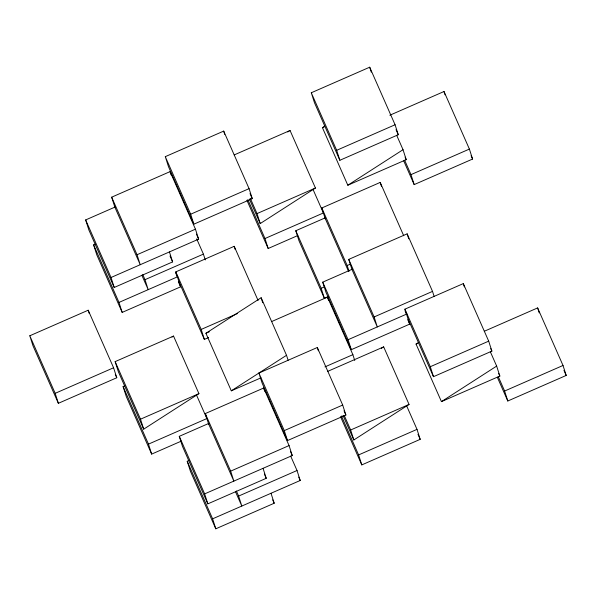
<?xml version="1.0" encoding="UTF-8"?>
<svg xmlns="http://www.w3.org/2000/svg" width="596" height="596" viewBox="0 0 596 596"><rect width="100%" height="100%" fill="white"/><g stroke="black" fill="none" stroke-linecap="round" stroke-linejoin="round"><path stroke-width="0.89" d="M287.719 131.977L290.051 130.479L315.44 188.031L260.221 223.567L249.396 199.019M396.69 135.307L403.038 149.693L406.219 159.668L347.818 185.229L322.436 127.671L324.768 126.173M347.818 185.229L403.038 149.693M171.983 337.075L173.533 336.077L198.922 393.628L143.703 429.165L118.321 371.606L115.132 361.63L173.533 336.077M260.929 377.857L231.3 390.82L205.918 333.268L261.137 297.732L286.52 355.291L288.114 360.275M231.3 390.82L286.52 355.291M381.336 348.377L383.675 346.879L409.057 404.431L353.838 439.967L343.013 415.419M490.314 351.7L496.654 366.093L499.843 376.069L441.442 401.622L416.053 344.071L418.392 342.573M441.442 401.622L496.654 366.093M165.293 156.659L223.694 131.098L249.076 188.649L252.264 198.624L193.856 224.185L168.474 166.634L165.293 156.659L190.675 214.21L193.856 224.185M311.291 92.76L369.699 67.199L395.081 124.75L398.262 134.726L339.862 160.287L314.479 102.736L311.291 92.76L336.68 150.311L339.862 160.287M111.668 197.179L137.05 254.73L140.231 264.706L114.849 207.155L111.668 197.179L170.069 171.618L195.451 229.177L198.632 239.145L111.035 277.49L114.216 287.466L172.617 261.905L169.435 251.929M114.216 287.466L88.834 229.907L85.653 219.931L115.274 206.968M234.191 154.923L290.051 130.479M322.436 127.671L324.127 126.933M258.09 300.488L234.206 246.319L175.805 271.88L180.581 286.84L122.18 312.401L96.79 254.85L93.609 244.874L95.3 244.129M389.844 115.222L444.013 91.516L469.395 149.075L472.583 159.05L414.183 184.604L403.73 160.905M190.675 214.21L249.076 188.649M336.68 150.311L395.081 124.75M137.05 254.73L195.451 229.177M260.221 223.567L257.032 213.591L315.44 188.031M141.848 275.255L148.195 289.649L145.007 279.673L203.407 254.112L196.695 238.877M29.8 335.779L88.201 310.218L113.583 367.769L116.771 377.745L58.371 403.306L32.981 345.755L29.8 335.779L55.182 393.33L58.371 403.306M325.252 218.784L321.803 207.982L380.203 182.421L403.723 235.74M122.18 312.401L118.991 302.425L177.817 276.678M297.799 235.539L268.178 248.502L264.996 238.527L323.397 212.966L312.945 189.267M414.183 184.604L410.994 174.628L469.395 149.075M328.59 296.413L324.358 298.268L298.969 240.71L295.787 230.734L325.409 217.771M348.735 259.394L374.124 316.953L377.305 326.928L351.923 269.37L348.735 259.394L407.135 233.841L432.525 291.392L434.112 296.376M55.182 393.33L113.583 367.769M208.6 337.552L204.368 339.407L201.187 329.432L237.58 313.503M349.047 271.351L347.185 265.533L350.575 264.05M205.918 333.268L209.308 331.786M408.096 319.136L433.478 376.687L491.879 351.126L488.698 341.15L463.315 283.599L404.915 309.16L409.69 324.12L351.29 349.681L325.908 292.129L322.719 282.154L352.348 269.183M324.358 298.268L321.17 288.293L324.559 286.81M181.281 441.137L151.66 454.1L126.278 396.549L123.096 386.573L124.787 385.828M271.634 321.564L327.495 297.113L352.877 354.665L354.739 360.483M143.703 429.165L140.514 419.189L198.922 393.628M374.124 316.953L432.525 291.392M258.91 373.059L317.31 347.498L342.693 405.049L345.881 415.025L287.481 440.586L262.098 383.034L258.91 373.059L284.292 430.61L287.481 440.586M351.29 349.681L348.101 339.705L406.926 313.958M208.734 424.382L205.285 413.579L263.685 388.018L289.067 445.57L292.256 455.545L204.651 493.883L207.84 503.858L266.241 478.305L263.052 468.329M151.66 454.1L148.478 444.124L206.879 418.563L196.427 394.865M324.947 366.89L352.877 354.665M207.84 503.858L182.451 446.307L179.269 436.332L208.891 423.369M327.807 371.323L383.675 346.879M416.053 344.071L417.751 343.333M271.016 493.264L274.197 503.24L215.797 528.801L190.415 471.25L187.226 461.274L188.917 460.529M484.31 331.257L537.629 307.916L563.019 365.467L566.2 375.443L507.799 401.004L497.347 377.305M284.292 430.61L342.693 405.049M433.478 376.687L430.297 366.711L488.698 341.15M208.466 423.555L233.855 481.106L230.667 471.131L289.067 445.57M353.838 439.967L350.657 429.992L409.057 404.431M235.465 491.655L241.812 506.049L238.631 496.073L297.031 470.512L290.684 456.119M215.797 528.801L212.616 518.825L300.213 480.488L297.031 470.512M417.014 429.366L420.195 439.341L361.794 464.902L358.613 454.927L417.014 429.366L406.561 405.667M507.799 401.004L504.618 391.028L563.019 365.467M471.086 155.66L472.583 159.05M563.958 370.369L566.2 375.443M396.02 129.652L398.262 134.726M490.761 348.585L491.879 351.126M405.101 157.128L406.219 159.668M404.654 160.242L410.994 174.628M498.718 373.528L499.843 376.069M498.271 376.642L504.618 391.028M404.915 309.16L430.297 366.711M405.012 310.762L406.502 314.144M407.82 319.888L409.69 324.12M321.803 207.982L347.185 265.533M324.984 217.957L348.504 271.277M417.96 434.268L420.195 439.341M322.719 282.154L348.101 339.705M295.787 230.734L321.17 288.293M250.022 193.551L252.264 198.624M250.32 198.356L257.032 213.591M344.011 410.793L345.881 415.025M344.309 415.598L350.657 429.992M247.824 199.593L264.996 238.527M246.9 200.263L268.178 248.502M341.441 415.993L358.613 454.927M340.517 416.656L361.794 464.902M196.397 234.072L198.632 239.145M290.386 451.314L292.256 455.545M298.723 477.098L300.213 480.488M170.009 255.982L172.617 261.905M175.805 271.88L201.187 329.432M175.529 272.633L177.392 276.864M264.371 474.073L266.241 478.305M178.986 281.856L204.368 339.407M178.338 281.766L180.581 286.84M272.7 499.858L274.197 503.24M205.285 413.579L230.667 471.131M142.772 274.592L145.007 279.673M236.388 490.992L238.631 496.073M85.653 219.931L111.035 277.49M179.269 436.332L204.651 493.883M93.609 244.874L118.991 302.425M187.226 461.274L212.616 518.825M115.132 361.63L140.514 419.189M123.096 386.573L148.478 444.124M115.274 374.363L116.771 377.745M537.629 307.916L539.224 312.907M444.013 91.516L445.078 94.846M463.315 283.599L464.373 286.922M369.699 67.199L371.286 72.191M407.135 233.841L408.729 238.825M380.203 182.421L381.529 186.578M327.495 297.113L328.56 300.444M317.31 347.498L318.376 350.82M223.694 131.098L224.752 134.42M261.137 297.732L262.724 302.723M234.206 246.319L235.264 249.642M263.685 388.018L264.751 391.341M203.407 254.112L205.27 259.93M170.069 171.618L171.126 174.948M88.201 310.218L89.258 313.541"/></g></svg>
